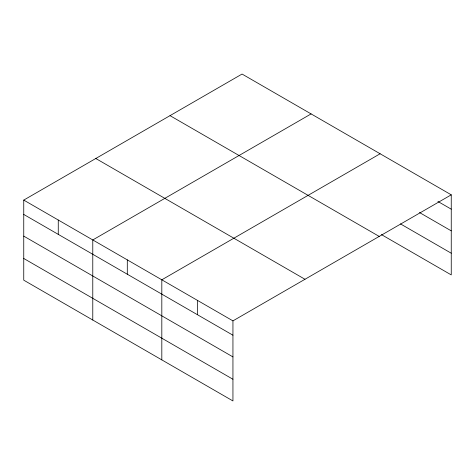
<?xml version="1.0" encoding="UTF-8"?>
<svg xmlns="http://www.w3.org/2000/svg" width="475" height="475" viewBox="0 0 475 475"><rect width="100%" height="100%" fill="white"/><g stroke="black" fill="none" stroke-linecap="round" stroke-linejoin="round"><path stroke-width="0.71" d="M23.75 200.094L232.94 320.868L232.94 400.947L23.75 280.173L23.75 200.094L242.06 74.052L451.25 194.827L451.25 274.906L381.395 234.573M311.095 113.911L92.779 239.952L92.779 320.025M380.125 153.763L161.815 279.805L161.815 359.884M232.94 320.868L451.25 194.827M437.914 201.471L451.25 209.166M419.496 212.527L451.25 230.862M400.449 223.879L451.25 253.211M170.02 115.651L379.204 236.419M95.796 158.502L304.98 279.276M23.75 214.439L232.94 335.207M23.75 236.128L232.94 356.903M23.75 258.477L232.94 379.252M197.374 300.337L197.374 314.676M127.3 259.878L127.3 274.217M58.265 220.026L58.265 234.365"/></g></svg>
